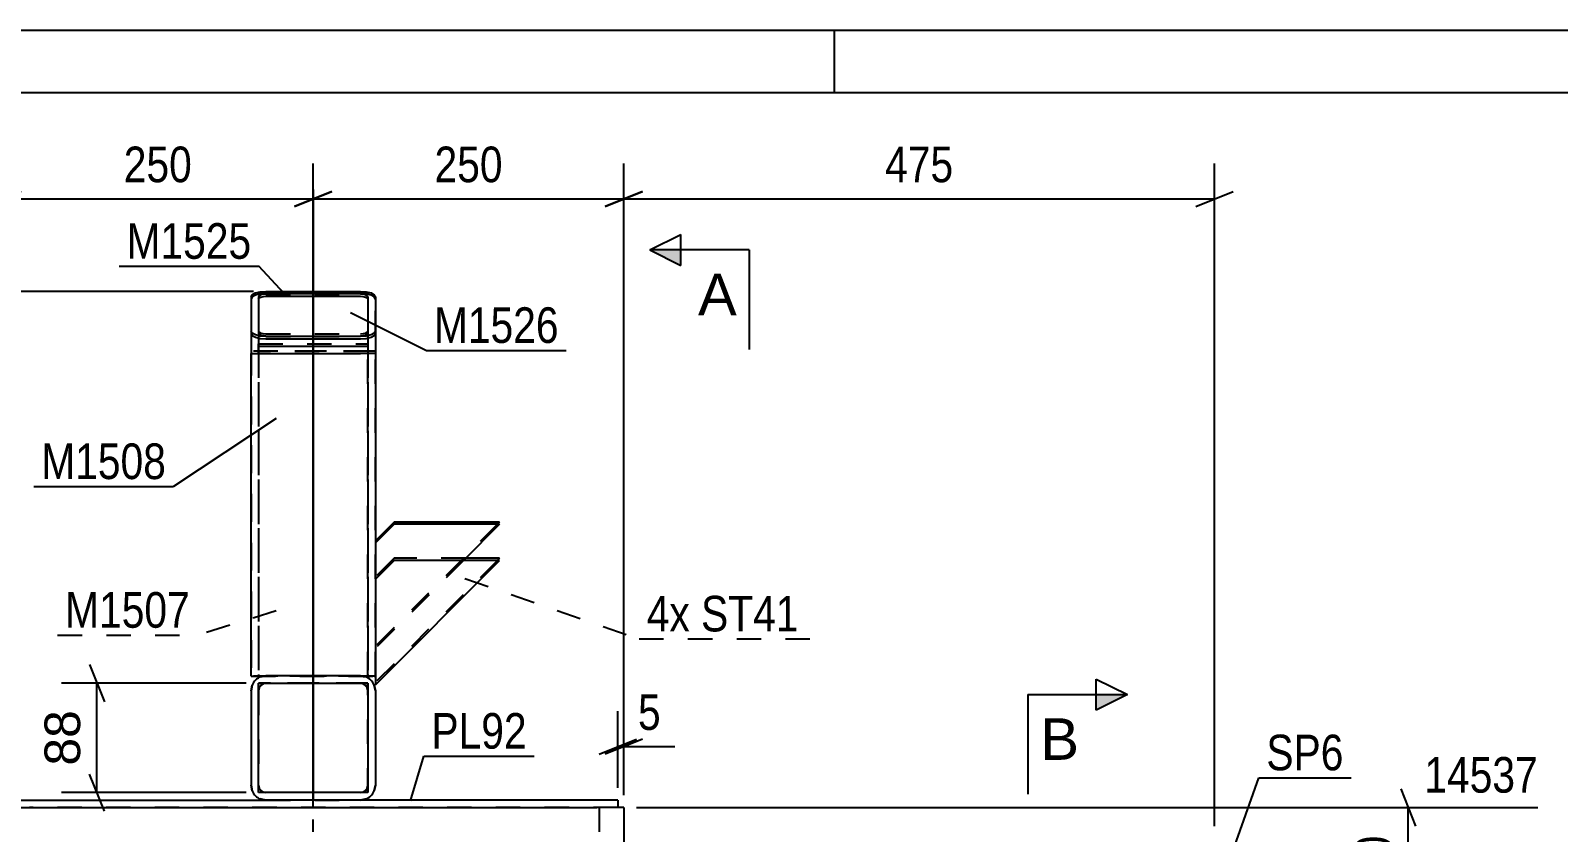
# Model space of a CAD drawing. Header units: millimetres. Extents: x -132 to 462, y -157 to 263.
# Drawn here: x -22.7 to 100.2, y 198.5 to 263 of the extents above; entities that cross this region are included whole.
import ezdxf

# ---------------------------------------------------------------- set-up
doc = ezdxf.new("R2010")
doc.units = ezdxf.units.MM
doc.linetypes.add('DXK_LINE_DOT2', pattern=[3.9198, 1.9599, -1.9599])
doc.linetypes.add('DXK_LINE_DOT3', pattern=[5.9187, 2.979, -0.9799, 0.9799, -0.9799])
doc.styles.add('Arial', font='ARIAL.TTF', dxfattribs={"height": 0.2})
doc.styles.add('Arial Narrow', font='ARIALN.TTF', dxfattribs={"height": 0.2})

# ---------------------------------------------------------------- blocks, each defined once
blk = doc.blocks.new('Unknown-339278202-1134')
at = {"color": 5, "linetype": 'Continuous'}
for p, q in [((461.95, 263), (-132.05, 263)), ((41.95, 258), (41.95, 263)), ((456.95, 258), (-127.05, 258))]:
    blk.add_line(p, q, dxfattribs=at)
blk = doc.blocks.new('Part-339278202-7680 - 4056')
at = {"color": 7, "linetype": 'DXK_LINE_DOT3'}
blk.add_line((0, 250.2), (0, 201.05), dxfattribs=at)
at = {"color": 2, "linetype": 'Continuous'}
for p, q in [((-5, 241.58), (-4.91, 241.75)), ((-5, 241.58), (-5, 241.4)), ((-4.91, 241.75), (-4.65, 241.89)), ((-4.65, 241.89), (-4.26, 241.99)), ((-4.26, 241.99), (-3.8, 242.02)), ((-3.8, 242.02), (3.8, 242.02)), ((3.8, 242.02), (4.26, 241.99)), ((4.26, 241.99), (4.65, 241.89)), ((4.65, 241.89), (4.91, 241.75)), ((4.91, 241.75), (5, 241.58)), ((5, 241.58), (5, 241.4))]:
    blk.add_line(p, q, dxfattribs=at)
at = {"color": 7, "linetype": 'DXK_LINE_DOT2'}
for p, q in [((-5, 241.4), (-5, 211.05)), ((-4.35, 241.67), (-4.4, 241.58)), ((-4.4, 241.58), (-4.4, 211.05)), ((-4.22, 241.74), (-4.35, 241.67)), ((-4.03, 241.79), (-4.22, 241.74)), ((-3.8, 241.8), (-4.03, 241.79)), ((-3.8, 241.8), (3.8, 241.8)), ((4.03, 241.79), (3.8, 241.8)), ((4.22, 241.74), (4.03, 241.79)), ((4.35, 241.67), (4.22, 241.74)), ((4.4, 241.58), (4.35, 241.67)), ((4.4, 241.58), (4.4, 211.05)), ((5, 211.05), (5, 241.4)), ((-4.91, 238.65), (-5, 238.82)), ((-4.65, 238.51), (-4.91, 238.65)), ((-4.26, 238.41), (-4.65, 238.51)), ((-4.4, 238.82), (-4.35, 238.73)), ((-4.35, 238.73), (-4.22, 238.66)), ((-4.22, 238.66), (-4.03, 238.62)), ((-4.03, 238.62), (-3.8, 238.6)), ((-3.8, 238.6), (3.8, 238.6)), ((3.8, 238.6), (4.03, 238.62)), ((4.03, 238.62), (4.22, 238.66)), ((4.22, 238.66), (4.35, 238.73)), ((4.65, 238.51), (4.26, 238.41)), ((4.35, 238.73), (4.4, 238.82)), ((4.91, 238.65), (4.65, 238.51)), ((5, 238.82), (4.91, 238.65)), ((-3.8, 238.38), (-4.26, 238.41)), ((-3.8, 238.38), (3.8, 238.38)), ((4.26, 238.41), (3.8, 238.38)), ((-5, 211.05), (5, 211.05))]:
    blk.add_line(p, q, dxfattribs=at)
blk = doc.blocks.new('Part-339278202-4215 - 4056')
at = {"color": 2, "linetype": 'Continuous'}
for p, q in [((-24.5, 201.09), (-3.8, 201.09)), ((-24.5, 201.09), (-24.5, 200.49)), ((-24.5, 200.49), (-22.82, 200.49)), ((24.5, 201.09), (3.8, 201.09)), ((24.5, 200.49), (22.82, 200.49)), ((24.5, 201.09), (24.5, 200.49))]:
    blk.add_line(p, q, dxfattribs=at)
at = {"color": 7, "linetype": 'DXK_LINE_DOT2'}
for p, q in [((24.5, 200.49), (-22.82, 200.49)), ((-22.82, 200.49), (22.82, 200.49)), ((-3.8, 201.09), (3.8, 201.09))]:
    blk.add_line(p, q, dxfattribs=at)
blk = doc.blocks.new('Part-339278202-4243 - 4056')
at = {"color": 7, "linetype": 'DXK_LINE_DOT3'}
blk.add_line((0, 141.32), (0, 210.49), dxfattribs=at)
at = {"color": 2, "linetype": 'Continuous'}
for p, q in [((-22.82, 200.49), (-21, 200.49)), ((-21, 200.49), (22.82, 200.49)), ((25, 200.49), (24.5, 200.49)), ((25, 200.49), (25, 141.32))]:
    blk.add_line(p, q, dxfattribs=at)
at = {"color": 7, "linetype": 'DXK_LINE_DOT2'}
for p, q in [((24.5, 200.49), (21, 200.49)), ((23, 200.49), (23, 141.32))]:
    blk.add_line(p, q, dxfattribs=at)
blk = doc.blocks.new('Part-339278202-7681 - 4056')
at = {"color": 7, "linetype": 'DXK_LINE_DOT3'}
blk.add_line((0, 250.02), (0, 201.05), dxfattribs=at)
at = {"color": 2, "linetype": 'Continuous'}
for p, q in [((-4.91, 241.57), (-5, 241.4)), ((-5, 241.4), (-5, 237.02)), ((-4.65, 241.71), (-4.91, 241.57)), ((-4.26, 241.81), (-4.65, 241.71)), ((-4.4, 241.4), (-4.35, 241.49)), ((-4.4, 241.4), (-4.4, 238.64)), ((-4.35, 241.49), (-4.22, 241.56)), ((-3.8, 241.84), (-4.26, 241.81)), ((-4.22, 241.56), (-4.03, 241.61)), ((-4.03, 241.61), (-3.8, 241.62)), ((-3.8, 241.84), (3.8, 241.84)), ((-3.8, 241.62), (3.8, 241.62)), ((4.26, 241.81), (3.8, 241.84)), ((3.8, 241.62), (4.03, 241.61)), ((4.03, 241.61), (4.22, 241.56)), ((4.22, 241.56), (4.35, 241.49)), ((4.65, 241.71), (4.26, 241.81)), ((4.35, 241.49), (4.4, 241.4)), ((4.4, 241.4), (4.4, 238.64)), ((4.91, 241.57), (4.65, 241.71)), ((5, 241.4), (4.91, 241.57)), ((5, 241.4), (5, 237.02)), ((-5, 238.64), (-4.91, 238.47)), ((-4.91, 238.47), (-4.65, 238.33)), ((-4.35, 238.55), (-4.4, 238.64)), ((-4.22, 238.48), (-4.35, 238.55)), ((-4.03, 238.44), (-4.22, 238.48)), ((4.22, 238.48), (4.03, 238.44)), ((4.35, 238.55), (4.22, 238.48)), ((4.4, 238.64), (4.35, 238.55)), ((4.65, 238.33), (4.91, 238.47)), ((4.91, 238.47), (5, 238.64)), ((-4.65, 238.33), (-4.26, 238.23)), ((-4.26, 238.23), (-3.8, 238.2)), ((-3.8, 238.42), (-4.03, 238.44)), ((-3.8, 238.42), (3.8, 238.42)), ((-3.8, 238.2), (3.8, 238.2)), ((4.03, 238.44), (3.8, 238.42)), ((3.8, 238.2), (4.26, 238.23)), ((4.26, 238.23), (4.65, 238.33))]:
    blk.add_line(p, q, dxfattribs=at)
at = {"color": 7, "linetype": 'DXK_LINE_DOT2'}
for p, q in [((-4.4, 238.64), (-4.4, 211.05)), ((4.4, 238.64), (4.4, 211.05)), ((5, 238.64), (5, 211.05)), ((-5, 211.05), (-5, 237.02)), ((5, 211.05), (-5, 211.05))]:
    blk.add_line(p, q, dxfattribs=at)
blk = doc.blocks.new('Part-339278202-7682 - 4056')
at = {"color": 7, "linetype": 'DXK_LINE_DOT3'}
blk.add_line((0, 247.02), (0, 201.05), dxfattribs=at)
at = {"color": 2, "linetype": 'Continuous'}
for p, q in [((-5, 237.02), (-4.91, 237.02)), ((-5, 211.05), (-5, 237.02)), ((-4.91, 237.02), (-3.8, 237.02)), ((-3.8, 237.02), (3.8, 237.02)), ((5, 237.02), (3.8, 237.02)), ((5, 237.02), (5, 211.05)), ((-5, 211.05), (-3.99, 211.05)), ((4.91, 211.05), (3.99, 211.05)), ((4.91, 211.05), (5, 211.05))]:
    blk.add_line(p, q, dxfattribs=at)
at = {"color": 7, "linetype": 'DXK_LINE_DOT2'}
for p, q in [((-4.65, 237.02), (-3.8, 237.02)), ((-4.4, 237.02), (-4.4, 211.05)), ((4.4, 237.02), (4.4, 211.05)), ((4.91, 237.02), (4.65, 237.02)), ((5, 237.02), (4.91, 237.02)), ((-4.35, 211.05), (-4.4, 211.05)), ((-4.4, 211.05), (-4.35, 211.05)), ((-4.26, 211.05), (-4.35, 211.05)), ((3.99, 211.05), (-3.99, 211.05)), ((5, 211.05), (4.91, 211.05))]:
    blk.add_line(p, q, dxfattribs=at)
blk = doc.blocks.new('Part-339278202-7684 - 4056')
at = {"color": 7, "linetype": 'DXK_LINE_DOT2'}
for p, q in [((-4.4, 237.2), (-4.4, 237.8)), ((-4.4, 237.8), (4.4, 237.8)), ((4.4, 237.8), (4.4, 237.2)), ((4.4, 237.2), (-4.4, 237.2))]:
    blk.add_line(p, q, dxfattribs=at)
blk = doc.blocks.new('Part-339278202-7685 - 4056')
at = {"color": 2, "linetype": 'Continuous'}
for p, q in [((-4.4, 237.62), (4.4, 237.62)), ((-4.4, 237.02), (-4.4, 237.62)), ((4.4, 237.62), (4.4, 237.02))]:
    blk.add_line(p, q, dxfattribs=at)
at = {"color": 7, "linetype": 'DXK_LINE_DOT2'}
blk.add_line((4.4, 237.02), (-4.4, 237.02), dxfattribs=at)
blk = doc.blocks.new('Part-339278202-7686 - 4056')
at = {"color": 7, "linetype": 'DXK_LINE_DOT2'}
for p, q in [((6.5, 220.55), (5, 219.05)), ((14.83, 220.37), (5, 210.55)), ((12.26, 220.55), (6.5, 220.55)), ((5, 219.05), (5, 210.55))]:
    blk.add_line(p, q, dxfattribs=at)
at = {"color": 2, "linetype": 'Continuous'}
for q in [(12.26, 220.55), (14.83, 220.37)]:
    blk.add_line((15, 220.55), q, dxfattribs=at)
blk = doc.blocks.new('Part-339278202-7687 - 4056')
at = {"color": 2, "linetype": 'Continuous'}
for p, q in [((6.5, 223.46), (5, 221.96)), ((15, 223.46), (6.5, 223.46)), ((15, 223.46), (14.83, 223.29))]:
    blk.add_line(p, q, dxfattribs=at)
at = {"color": 7, "linetype": 'DXK_LINE_DOT2'}
for p in [(14.83, 223.29), (5, 221.96)]:
    blk.add_line(p, (5, 213.46), dxfattribs=at)
blk = doc.blocks.new('Part-339278202-7688 - 4056')
at = {"color": 2, "linetype": 'Continuous'}
for p, q in [((6.5, 223.29), (5, 221.79)), ((15, 223.29), (6.5, 223.29)), ((15, 223.29), (12.09, 220.37))]:
    blk.add_line(p, q, dxfattribs=at)
at = {"color": 7, "linetype": 'DXK_LINE_DOT2'}
for p in [(5, 221.79), (12.09, 220.37)]:
    blk.add_line(p, (5, 213.29), dxfattribs=at)
blk = doc.blocks.new('Part-339278202-7689 - 4056')
at = {"color": 2, "linetype": 'Continuous'}
for p, q in [((6.5, 220.37), (5, 218.87)), ((5, 210.37), (15, 220.37)), ((15, 220.37), (6.5, 220.37)), ((5, 218.87), (5, 210.37))]:
    blk.add_line(p, q, dxfattribs=at)
blk = doc.blocks.new('Part-339278202-7690 - 4056')
at = {"color": 2, "linetype": 'Continuous'}
for p, q in [((-4.91, 210.35), (-5, 209.89)), ((-3.8, 211.09), (-4.26, 211)), ((3.8, 211.09), (-3.8, 211.09)), ((4.26, 211), (3.8, 211.09)), ((5, 209.89), (4.91, 210.35)), ((-5, 209.89), (-5, 202.29)), ((5, 209.89), (5, 202.29)), ((-5, 202.29), (-4.91, 201.83)), ((4.91, 201.83), (5, 202.29)), ((-4.26, 201.18), (-3.8, 201.09)), ((3.8, 201.09), (-3.8, 201.09)), ((3.8, 201.09), (4.26, 201.18))]:
    blk.add_line(p, q, dxfattribs=at)
at = {"color": 7, "linetype": 'DXK_LINE_DOT2'}
for p, q in [((-5, 209.89), (-4.91, 210.35)), ((-4.22, 210.31), (-4.35, 210.12)), ((-4.26, 211), (-3.8, 211.09)), ((-4.03, 210.44), (-4.22, 210.31)), ((-3.8, 210.49), (-4.03, 210.44)), ((3.8, 210.49), (-3.8, 210.49)), ((3.8, 211.09), (4.03, 211.04)), ((4.03, 210.44), (3.8, 210.49)), ((4.03, 211.04), (4.26, 211)), ((4.22, 210.31), (4.03, 210.44)), ((4.35, 210.12), (4.22, 210.31)), ((4.91, 210.35), (5, 209.89)), ((-4.35, 210.12), (-4.4, 209.89)), ((-4.4, 209.89), (-4.4, 202.29)), ((4.4, 209.89), (4.35, 210.12)), ((4.4, 209.89), (4.4, 202.29)), ((-4.91, 201.83), (-5, 202.29)), ((-4.4, 202.29), (-4.35, 202.06)), ((-4.35, 202.06), (-4.22, 201.87)), ((-4.22, 201.87), (-4.03, 201.74)), ((-4.03, 201.74), (-3.8, 201.69)), ((3.8, 201.69), (-3.8, 201.69)), ((3.8, 201.69), (4.03, 201.74)), ((4.03, 201.74), (4.22, 201.87)), ((4.22, 201.87), (4.35, 202.06)), ((4.35, 202.06), (4.4, 202.29)), ((5, 202.29), (4.91, 201.83)), ((-3.8, 201.09), (-4.26, 201.18)), ((4.26, 201.18), (3.8, 201.09))]:
    blk.add_line(p, q, dxfattribs=at)
at = {"color": 7, "linetype": 'DXK_LINE_DOT3'}
blk.add_line((0, 206.09), (0, 206.09), dxfattribs=at)
at = {"color": 2, "linetype": 'Continuous'}
for centre, start, end in [((-3.8, 209.89), 112.5, 157.5), ((3.8, 209.89), 22.5, 67.5), ((-3.8, 202.29), 202.5, 247.5), ((3.8, 202.29), 292.5, 337.5)]:
    blk.add_arc(centre, 1.2, start, end, dxfattribs=at)
at = {"color": 7, "linetype": 'DXK_LINE_DOT2'}
for centre, start, end in [((-3.8, 209.89), 112.5, 157.5), ((3.8, 209.89), 22.5, 67.5), ((-3.8, 202.29), 202.5, 247.5), ((3.8, 202.29), 292.5, 337.5)]:
    blk.add_arc(centre, 1.2, start, end, dxfattribs=at)
blk = doc.blocks.new('Part-339278202-7691 - 4056')
at = {"color": 7, "linetype": 'DXK_LINE_DOT2'}
for p, q in [((-4.4, 201.69), (-4.4, 210.49)), ((4.4, 210.49), (-4.4, 210.49)), ((4.4, 201.69), (4.4, 210.49)), ((4.4, 201.69), (-4.4, 201.69))]:
    blk.add_line(p, q, dxfattribs=at)
blk = doc.blocks.new('Part-339278202-7692 - 4056')
at = {"color": 2, "linetype": 'Continuous'}
for p, q in [((-4.4, 201.69), (-4.4, 210.49)), ((-4.4, 210.49), (4.4, 210.49)), ((4.4, 210.49), (4.4, 201.69)), ((4.4, 201.69), (-4.4, 201.69))]:
    blk.add_line(p, q, dxfattribs=at)
blk = doc.blocks.new('Part-339278202-7693 - 4056')
at = {"color": 7, "linetype": 'DXK_LINE_DOT2'}
for p, q in [((5, 237.2), (-5, 237.2)), ((-5, 237.2), (-5, 211.05)), ((-4.4, 237.2), (-4.4, 211.05)), ((4.4, 211.05), (4.4, 237.2)), ((5, 211.05), (5, 237.2)), ((-5, 211.05), (5, 211.05))]:
    blk.add_line(p, q, dxfattribs=at)
blk = doc.blocks.new('StraightDimension-339278202-4303 - 4056')
at = {"color": 7, "linetype": 'Continuous'}
for p, q in [((24.5, 202.09), (24.5, 208.24)), ((25, 201.49), (25, 208.24)), ((23, 204.79), (26, 205.99)), ((26.5, 205.99), (23.5, 204.79)), ((24.5, 205.39), (25, 205.39)), ((25, 205.39), (29.08, 205.39)), ((25, 205.39), (29.08, 205.39))]:
    blk.add_line(p, q, dxfattribs=at)
at = {"color": 0}
blk.add_wipeout([(28.55, 206.14), (28.55, 210.34), (25.53, 210.34), (25.53, 206.14)], dxfattribs=at)
at = {"color": 3, "style": 'Arial Narrow'}
blk.add_text('5', height=2.86, dxfattribs=at).set_placement((26.13, 206.74))
blk = doc.blocks.new('StraightDimension-339278202-5732 - 4056')
at = {"color": 7, "linetype": 'Continuous'}
for p, q in [((25, 201.49), (25, 252.3)), ((72.5, 198.99), (72.5, 252.3)), ((26.5, 250.05), (23.5, 248.85)), ((71, 248.85), (74, 250.05)), ((25, 249.45), (72.5, 249.45))]:
    blk.add_line(p, q, dxfattribs=at)
at = {"color": 0}
blk.add_wipeout([(52.09, 250.2), (52.09, 254.4), (45.41, 254.4), (45.41, 250.2)], dxfattribs=at)
at = {"color": 3, "style": 'Arial Narrow'}
blk.add_text('475', height=2.863, dxfattribs=at).set_placement((46.01, 250.8))
blk = doc.blocks.new('StraightDimension-339278202-5733 - 4056')
at = {"color": 7, "linetype": 'Continuous'}
for p, q in [((0, 202.09), (0, 252.3)), ((25, 201.49), (25, 252.3)), ((1.5, 250.05), (-1.5, 248.85)), ((23.5, 248.85), (26.5, 250.05)), ((0, 249.45), (25, 249.45))]:
    blk.add_line(p, q, dxfattribs=at)
at = {"color": 0}
blk.add_wipeout([(15.84, 250.2), (15.84, 254.4), (9.16, 254.4), (9.16, 250.2)], dxfattribs=at)
at = {"color": 3, "style": 'Arial Narrow'}
blk.add_text('250', height=2.863, dxfattribs=at).set_placement((9.76, 250.8))
blk = doc.blocks.new('StraightDimension-339278202-5734 - 4056')
at = {"color": 7, "linetype": 'Continuous'}
for p, q in [((-25, 201.49), (-25, 252.3)), ((0, 202.09), (0, 252.3)), ((-23.5, 250.05), (-26.5, 248.85)), ((-1.5, 248.85), (1.5, 250.05)), ((-25, 249.45), (0, 249.45))]:
    blk.add_line(p, q, dxfattribs=at)
at = {"color": 0}
blk.add_wipeout([(-9.16, 250.2), (-9.16, 254.4), (-15.84, 254.4), (-15.84, 250.2)], dxfattribs=at)
at = {"color": 3, "style": 'Arial Narrow'}
blk.add_text('250', height=2.863, dxfattribs=at).set_placement((-15.24, 250.8))
blk = doc.blocks.new('StraightDimension-339278202-8569 - 4056')
at = {"color": 7, "linetype": 'Continuous'}
for p, q in [((-18, 211.99), (-16.8, 208.99)), ((-5.4, 210.49), (-20.25, 210.49)), ((-17.4, 201.69), (-17.4, 210.49)), ((-16.8, 200.19), (-18, 203.19)), ((-5.4, 201.69), (-20.25, 201.69))]:
    blk.add_line(p, q, dxfattribs=at)
at = {"color": 0}
blk.add_wipeout([(-18.15, 208.91), (-22.35, 208.91), (-22.35, 203.27), (-18.15, 203.27)], dxfattribs=at)
at = {"color": 3, "style": 'Arial'}
blk.add_text('88', height=2.865, rotation=90.0002, dxfattribs=at).set_placement((-18.75, 203.87))
blk = doc.blocks.new('StraightDimension-339278202-8610 - 4056')
at = {"color": 7, "linetype": 'Continuous'}
blk.add_line((-6, 242.02), (-110.71, 242.02), dxfattribs=at)
blk = doc.blocks.new('StraightDimension-339278202-10032 - 4056')
at = {"color": 7, "linetype": 'Continuous'}
for p, q in [((-39.37, 240.52), (-40.57, 243.52)), ((-4.8, 242.02), (-42.82, 242.02)), ((-39.97, 200.49), (-39.97, 242.02)), ((-40.57, 201.99), (-39.37, 198.99)), ((-26, 200.49), (-42.82, 200.49))]:
    blk.add_line(p, q, dxfattribs=at)
at = {"color": 0}
blk.add_wipeout([(-40.72, 225.19), (-44.92, 225.19), (-44.92, 217.32), (-40.72, 217.32)], dxfattribs=at)
at = {"color": 3, "style": 'Arial'}
blk.add_text('415', height=2.865, rotation=90.0002, dxfattribs=at).set_placement((-41.32, 217.92))
blk = doc.blocks.new('StraightDimension-339278202-13914 - 4056')
at = {"color": 7, "linetype": 'Continuous'}
for p, q in [((87.49, 201.99), (88.69, 198.99)), ((26, 200.49), (98.53, 200.49)), ((88.09, 190.49), (88.09, 200.49)), ((88.69, 188.99), (87.49, 191.99)), ((78.76, 190.49), (98.53, 190.49))]:
    blk.add_line(p, q, dxfattribs=at)
at = {"color": 0, "linetype": 'Continuous'}
blk.add_wipeout([(99.13, 201.09), (99.13, 205.29), (88.79, 205.29), (88.79, 201.09)], dxfattribs=at)
at = {"color": 0}
blk.add_wipeout([(87.34, 198.83), (83.14, 198.83), (83.14, 192.15), (87.34, 192.15)], dxfattribs=at)
at = {"color": 3, "linetype": 'Continuous', "style": 'Arial Narrow'}
blk.add_text('14537', height=2.863, dxfattribs=at).set_placement((89.39, 201.69))
at = {"color": 3, "style": 'Arial Narrow'}
blk.add_text('100', height=2.863, rotation=90.0002, dxfattribs=at).set_placement((86.74, 192.75))
blk = doc.blocks.new('Mark-339278202-4211 - 4056')
at = {"color": 0}
blk.add_wipeout([(17.18, 205.23), (17.18, 208.23), (9.51, 208.23), (9.51, 205.23)], dxfattribs=at)
blk.add_wipeout([(17.18, 205.23), (17.18, 208.23), (9.51, 208.23), (9.51, 205.23)], dxfattribs=at)
at = {"color": 30, "linetype": 'Continuous'}
for p, q in [((7.83, 201.04), (8.91, 204.63)), ((8.91, 204.63), (17.78, 204.63))]:
    blk.add_line(p, q, dxfattribs=at)
at = {"color": 3, "style": 'Arial Narrow'}
blk.add_text('PL92', height=2.863, dxfattribs=at).set_placement((9.51, 205.23))
blk = doc.blocks.new('Mark-339278202-4176 - 4056')
at = {"color": 0}
blk.add_wipeout([(82.89, 203.49), (82.89, 206.49), (76.68, 206.49), (76.68, 203.49)], dxfattribs=at)
blk.add_wipeout([(82.89, 203.49), (82.89, 206.49), (76.68, 206.49), (76.68, 203.49)], dxfattribs=at)
at = {"color": 30, "linetype": 'Continuous'}
for p, q in [((73.81, 196.52), (76.08, 202.89)), ((76.08, 202.89), (83.49, 202.89))]:
    blk.add_line(p, q, dxfattribs=at)
at = {"color": 3, "style": 'Arial Narrow'}
blk.add_text('SP6', height=2.863, dxfattribs=at).set_placement((76.68, 203.49))
blk = doc.blocks.new('SectionMark-339278202-4567 - 4056')
at = {"linetype": 'Continuous'}
blk.add_hatch(color=6, dxfattribs=at).paths.add_polyline_path([(29.58, 245.35), (29.58, 244.1), (27.08, 245.35)])
at = {"color": 6, "linetype": 'Continuous'}
for p, q in [((27.08, 245.35), (29.58, 246.6)), ((29.58, 244.1), (29.58, 246.6)), ((35.08, 245.35), (27.08, 245.35)), ((27.08, 245.35), (29.58, 244.1)), ((35.08, 245.35), (35.07, 237.35))]:
    blk.add_line(p, q, dxfattribs=at)
at = {"color": 0, "linetype": 'Continuous'}
blk.add_wipeout([(34.08, 240.1), (34.08, 243.6), (30.97, 243.6), (30.96, 240.1)], dxfattribs=at)
at = {"color": 3, "linetype": 'Continuous', "style": 'Arial'}
blk.add_text('A', height=3.34, rotation=-0.0115, dxfattribs=at).set_placement((30.96, 240.1))
blk = doc.blocks.new('SectionMark-339278202-4569 - 4056')
at = {"linetype": 'Continuous'}
blk.add_hatch(color=6, dxfattribs=at).paths.add_polyline_path([(63, 208.33), (63, 209.58), (65.5, 209.58)])
at = {"color": 6, "linetype": 'Continuous'}
for p, q in [((63, 208.33), (63, 210.83)), ((63, 210.83), (65.5, 209.58)), ((57.5, 209.58), (57.5, 201.58)), ((57.5, 209.58), (65.5, 209.58)), ((65.5, 209.58), (63, 208.33))]:
    blk.add_line(p, q, dxfattribs=at)
at = {"color": 0, "linetype": 'Continuous'}
blk.add_wipeout([(61.61, 204.33), (61.61, 207.83), (58.5, 207.83), (58.5, 204.33)], dxfattribs=at)
at = {"color": 3, "linetype": 'Continuous', "style": 'Arial'}
blk.add_text('B', height=3.34, dxfattribs=at).set_placement((58.5, 204.33))
blk = doc.blocks.new('MarkSet-339278202-10124 - 4056')
at = {"color": 0}
for points in [[(30.3, 214.66), (30.3, 217.66), (26.83, 217.66), (26.83, 214.66)], [(39.06, 214.66), (39.06, 217.66), (31.2, 217.66), (31.2, 214.66)]]:
    blk.add_wipeout(points, dxfattribs=at)
for points in [[(30.3, 214.66), (30.3, 217.66), (26.83, 217.66), (26.83, 214.66)], [(39.06, 214.66), (39.06, 217.66), (31.2, 217.66), (31.2, 214.66)]]:
    blk.add_wipeout(points, dxfattribs=at)
at = {"color": 30, "linetype": 'DXK_LINE_DOT2'}
for p, q in [((12.21, 218.91), (26.23, 214.06)), ((26.23, 214.06), (40.56, 214.06))]:
    blk.add_line(p, q, dxfattribs=at)
at = {"color": 3, "style": 'Arial Narrow'}
for s, p in [('4x', (26.83, 214.66)), ('ST41', (31.2, 214.66))]:
    blk.add_text(s, height=2.863, dxfattribs=at).set_placement(p)
blk = doc.blocks.new('Mark-339278202-12983 - 4056')
at = {"color": 0}
blk.add_wipeout([(-4.97, 244.64), (-4.97, 247.64), (-15.02, 247.64), (-15.02, 244.64)], dxfattribs=at)
blk.add_wipeout([(-4.97, 244.64), (-4.97, 247.64), (-15.02, 247.64), (-15.02, 244.64)], dxfattribs=at)
at = {"color": 30, "linetype": 'Continuous'}
for p in [(-15.62, 244.04), (-2.34, 241.84)]:
    blk.add_line(p, (-4.37, 244.04), dxfattribs=at)
at = {"color": 3, "style": 'Arial Narrow'}
blk.add_text('M1525', height=2.863, dxfattribs=at).set_placement((-15.02, 244.64))
blk = doc.blocks.new('Mark-339278202-12986 - 4056')
at = {"color": 0}
blk.add_wipeout([(19.76, 237.87), (19.76, 240.87), (9.71, 240.87), (9.71, 237.87)], dxfattribs=at)
blk.add_wipeout([(19.76, 237.87), (19.76, 240.87), (9.71, 240.87), (9.71, 237.87)], dxfattribs=at)
at = {"color": 30, "linetype": 'Continuous'}
for p, q in [((3, 240.31), (9.11, 237.27)), ((9.11, 237.27), (20.36, 237.27))]:
    blk.add_line(p, q, dxfattribs=at)
at = {"color": 3, "style": 'Arial Narrow'}
blk.add_text('M1526', height=2.863, dxfattribs=at).set_placement((9.71, 237.87))
blk = doc.blocks.new('Mark-339278202-12989 - 4056')
at = {"color": 0}
blk.add_wipeout([(-11.83, 226.92), (-11.83, 229.92), (-21.88, 229.92), (-21.88, 226.92)], dxfattribs=at)
blk.add_wipeout([(-11.83, 226.92), (-11.83, 229.92), (-21.88, 229.92), (-21.88, 226.92)], dxfattribs=at)
at = {"color": 30, "linetype": 'Continuous'}
for p in [(-2.97, 231.8), (-22.48, 226.32)]:
    blk.add_line(p, (-11.23, 226.32), dxfattribs=at)
at = {"color": 3, "style": 'Arial Narrow'}
blk.add_text('M1508', height=2.863, dxfattribs=at).set_placement((-21.88, 226.92))
blk = doc.blocks.new('Mark-339278202-13003 - 4056')
at = {"color": 0}
blk.add_wipeout([(-9.91, 214.96), (-9.91, 217.96), (-19.96, 217.96), (-19.96, 214.96)], dxfattribs=at)
blk.add_wipeout([(-9.91, 214.96), (-9.91, 217.96), (-19.96, 217.96), (-19.96, 214.96)], dxfattribs=at)
at = {"color": 30, "linetype": 'DXK_LINE_DOT2'}
for p in [(-2.97, 216.31), (-20.56, 214.36)]:
    blk.add_line(p, (-9.31, 214.36), dxfattribs=at)
at = {"color": 3, "style": 'Arial Narrow'}
blk.add_text('M1507', height=2.863, dxfattribs=at).set_placement((-19.96, 214.96))

msp = doc.modelspace()

# ---------------------------------------------------------------- block references
for name in ['Unknown-339278202-1134', 'Part-339278202-7680 - 4056', 'Part-339278202-7681 - 4056', 'Part-339278202-7682 - 4056', 'Part-339278202-7684 - 4056', 'Part-339278202-7685 - 4056', 'Part-339278202-7693 - 4056', 'Part-339278202-7687 - 4056', 'Part-339278202-7688 - 4056', 'Part-339278202-7686 - 4056', 'Part-339278202-7689 - 4056', 'Part-339278202-4243 - 4056', 'Part-339278202-7690 - 4056', 'Part-339278202-7691 - 4056', 'Part-339278202-7692 - 4056', 'Part-339278202-4215 - 4056']:
    msp.add_blockref(name, (0, 0))

# ---------------------------------------------------------------- next in the draw order: block references
msp.add_blockref('StraightDimension-339278202-4303 - 4056', (0, 0))

# ---------------------------------------------------------------- next in the draw order: block references
msp.add_blockref('StraightDimension-339278202-5732 - 4056', (0, 0))

# ---------------------------------------------------------------- next in the draw order: block references
msp.add_blockref('StraightDimension-339278202-5733 - 4056', (0, 0))

# ---------------------------------------------------------------- next in the draw order: block references
for name in ['StraightDimension-339278202-5734 - 4056', 'Mark-339278202-12986 - 4056', 'Mark-339278202-4211 - 4056', 'StraightDimension-339278202-13914 - 4056']:
    msp.add_blockref(name, (0, 0))

# ---------------------------------------------------------------- next in the draw order: block references
for name in ['SectionMark-339278202-4567 - 4056', 'StraightDimension-339278202-8569 - 4056', 'SectionMark-339278202-4569 - 4056', 'Mark-339278202-4176 - 4056']:
    msp.add_blockref(name, (0, 0))

# ---------------------------------------------------------------- next in the draw order: block references
for name in ['StraightDimension-339278202-8610 - 4056', 'MarkSet-339278202-10124 - 4056']:
    msp.add_blockref(name, (0, 0))

# ---------------------------------------------------------------- next in the draw order: block references
msp.add_blockref('StraightDimension-339278202-10032 - 4056', (0, 0))

# ---------------------------------------------------------------- next in the draw order: block references
for name in ['Mark-339278202-12983 - 4056', 'Mark-339278202-12989 - 4056', 'Mark-339278202-13003 - 4056']:
    msp.add_blockref(name, (0, 0))

doc.saveas('drawing.dxf')
